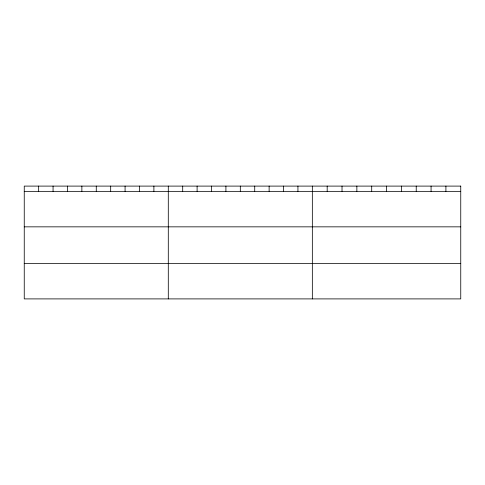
<?xml version="1.0" encoding="UTF-8"?>
<svg xmlns="http://www.w3.org/2000/svg" width="485" height="485" viewBox="0 0 485 485"><rect width="100%" height="100%" fill="white"/><g stroke="black" fill="none" stroke-linecap="round" stroke-linejoin="round"><path stroke-width="0.73" d="M24.25 191.357L460.75 191.357M24.25 226.847L460.75 226.847M24.25 263.41L460.75 263.41M445.909 186.101L445.909 191.357M431.068 186.101L431.068 191.357M416.227 186.101L416.227 191.357M401.386 186.101L401.386 191.357M386.545 186.101L386.545 191.357M371.704 186.101L371.704 191.357M356.863 186.101L356.863 191.357M342.022 186.101L342.022 191.357M327.181 186.101L327.181 191.357M312.34 186.101L312.34 298.899M297.935 186.101L297.935 191.357M283.531 186.101L283.531 191.357M269.126 186.101L269.126 191.357M254.722 186.101L254.722 191.357M240.317 186.101L240.317 191.357M225.913 186.101L225.913 191.357M211.508 186.101L211.508 191.357M197.104 186.101L197.104 191.357M182.7 186.101L182.7 191.357M168.295 186.101L168.295 298.899M153.891 186.101L153.891 191.357M139.486 186.101L139.486 191.357M125.081 186.101L125.081 191.357M110.677 186.101L110.677 191.357M96.272 186.101L96.272 191.357M81.868 186.101L81.868 191.357M67.463 186.101L67.463 191.357M53.059 186.101L53.059 191.357M38.654 186.101L38.654 191.357M460.75 186.101L24.25 186.101L24.25 298.899L460.75 298.899L460.75 186.101"/></g></svg>
